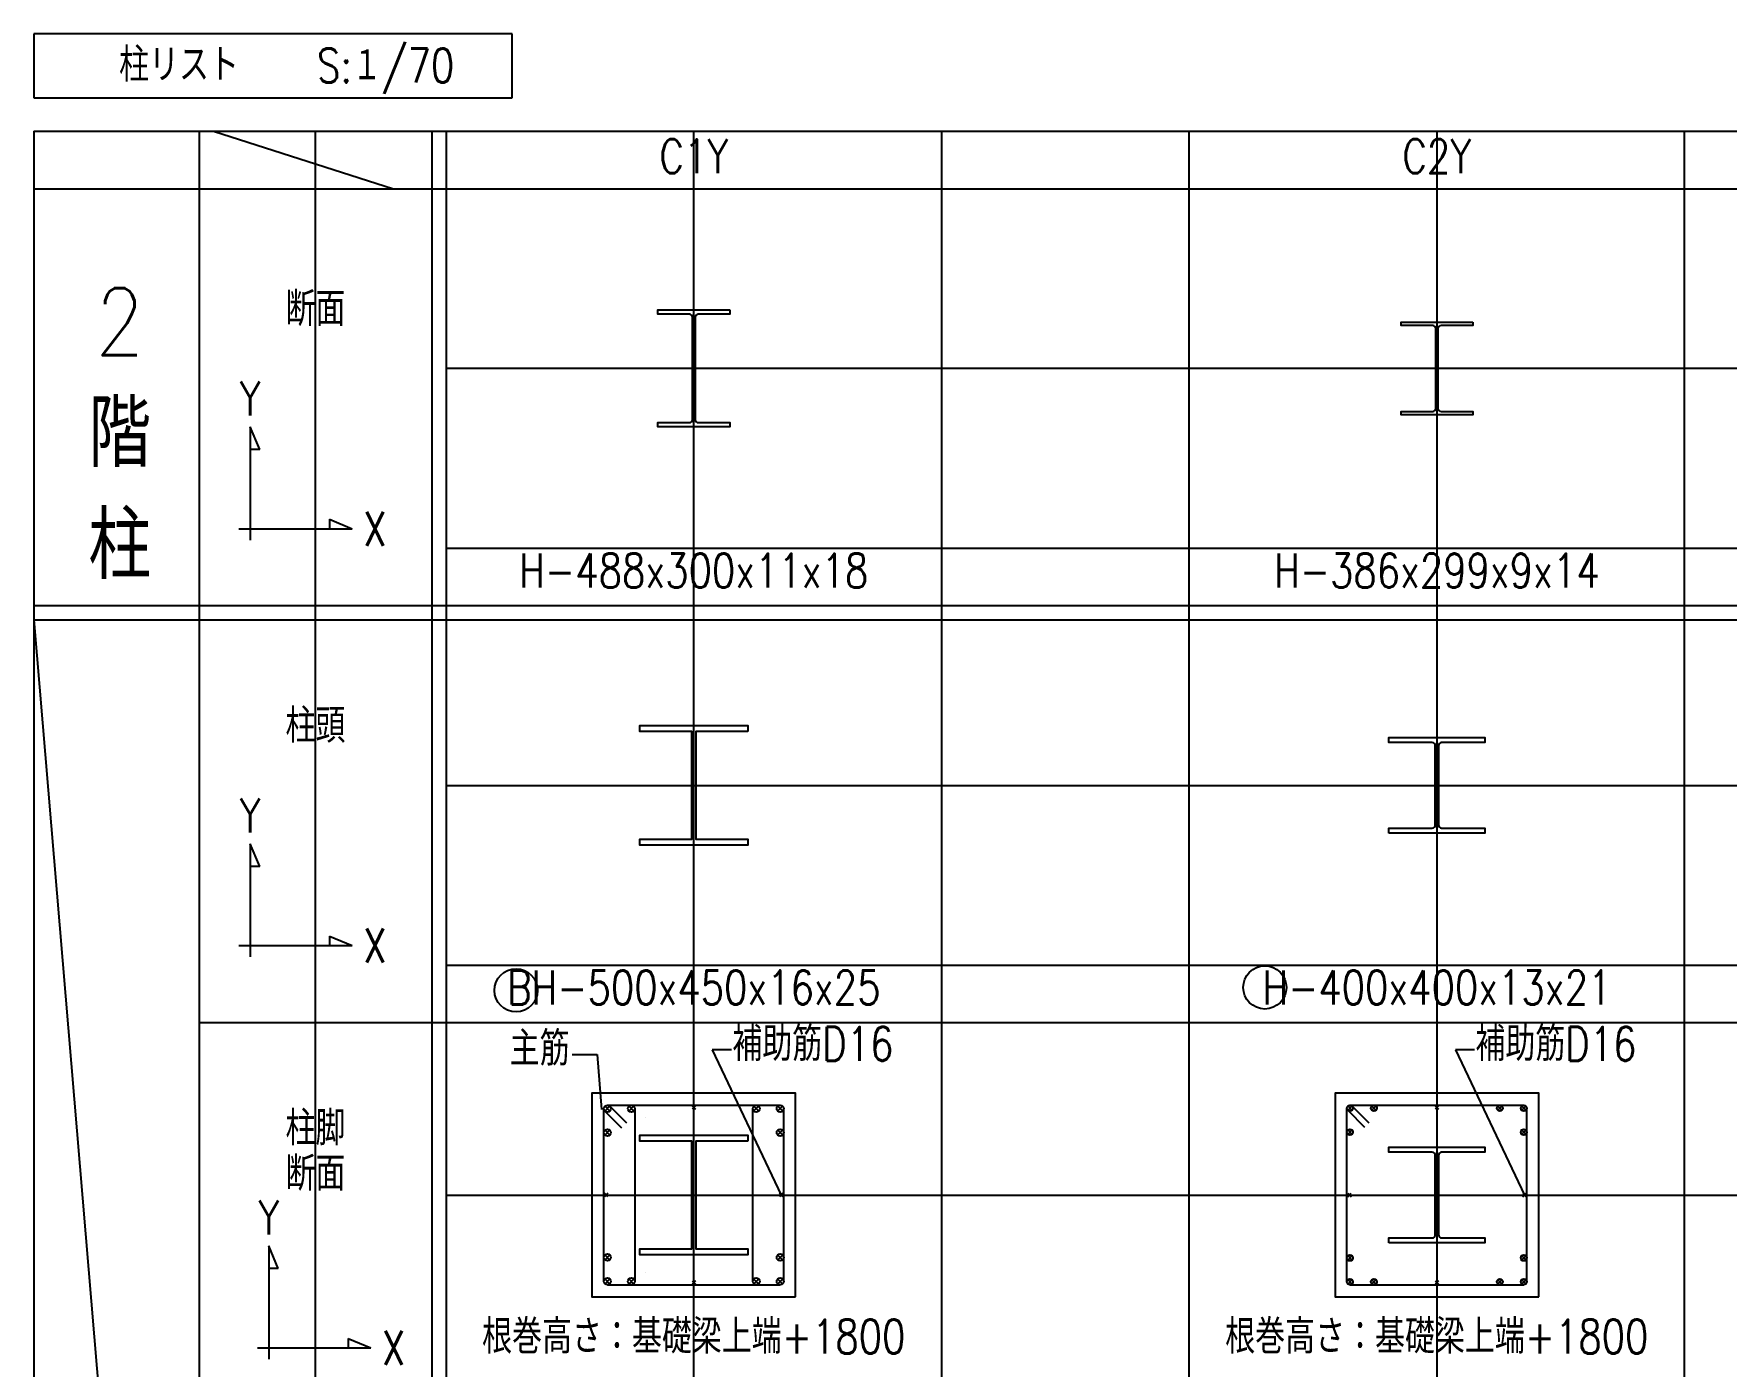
# Model space of a CAD drawing. Extents: x -668440 to 1010955, y -1678500 to 210463.
# Drawn here: x -234401 to -184982, y -397587 to -358672 of the extents above; entities that cross this region are included whole.
import ezdxf
from ezdxf.enums import TextEntityAlignment as Align

# ---------------------------------------------------------------- set-up
doc = ezdxf.new("R2010")
doc.units = 0
doc.header["$MEASUREMENT"] = 0
doc.layers.get('0').update_dxf_attribs({"color": 3, "linetype": 'CONTINUOUS'})
doc.layers.get('Defpoints').update_dxf_attribs({"color": 251, "linetype": 'CONTINUOUS'})
for name, color, linetype in [('RC柱', 7, 'CONTINUOUS'), ('RC鉄筋', 4, 'CONTINUOUS'), ('RC鉄筋文字', 4, 'CONTINUOUS'), ('Sプレート', 1, 'CONTINUOUS'), ('S柱', 4, 'CONTINUOUS'), ('注記', 3, 'CONTINUOUS')]:
    doc.layers.add(name, color=color, linetype=linetype)
doc.styles.add('DRACAD', font='txt', dxfattribs={"width": 0.85, "bigfont": 'extfont2'})

# ---------------------------------------------------------------- blocks, each defined once
blk = doc.blocks.new('柱リスト')
at = {"layer": 'Defpoints'}
for p, q in [((219716.73889, -300460.81076, 4858.4634), (219716.73889, -287314.69899, 4858.4634)), ((221295.00971, -300460.81076, 4858.4634), (221295.00971, -287314.69899, 4858.4634)), ((223361.67635, -300460.81076, 4858.4634), (223361.67635, -287314.69899, 4858.4634)), ((225428.34299, -300460.81076, 4858.4634), (225428.34299, -287314.69899, 4858.4634)), ((232661.67623, -288304.15732, 4858.4634), (220261.67639, -288304.15732, 4858.4634)), ((218541.92641, -289353.61565, 4858.4634), (219231.8014, -297542.40787, 4858.4634)), ((220261.67639, -290043.61565, 4858.4634), (232661.67623, -290043.61565, 4858.4634)), ((220787.16607, -291166.6902), (220892.11814, -291166.6902)), ((220892.11814, -291166.6902), (220910.00971, -291395.63201, 4858.4634)), ((220261.67639, -291753.07398, 4858.4634), (232661.67623, -291753.07398, 4858.4634))]:
    blk.add_line(p, q, dxfattribs=at)
at = {"layer": 'Defpoints', "linetype": 'Continuous'}
blk.add_line((224395.00967, -287314.69899, 4858.4634), (224395.00967, -300460.81076, 4858.4634), dxfattribs=at)
at = {"layer": 'RC柱', "elevation": 4858.4634}
for points in [[(221720.00971, -292178.07398), (221720.00971, -291328.07398), (220870.00971, -291328.07398), (220870.00971, -292178.07398)], [(224820.00967, -292178.07398), (224820.00967, -291328.07398), (223970.00967, -291328.07398), (223970.00967, -292178.07398)]]:
    blk.add_lwpolyline(points, close=True, dxfattribs=at)
at = {"layer": 'RC鉄筋'}
for p, q in [((220920.00971, -292113.57398, 4858.4634), (220920.00971, -291392.57398, 4858.4634)), ((220923.54955, -291381.61382, 4858.4634), (220945.46986, -291403.53413, 4858.4634)), ((220923.54955, -291403.53413, 4858.4634), (220945.46986, -291381.61382, 4858.4634)), ((220934.50971, -291378.07398, 4858.4634), (221655.50971, -291378.07398, 4858.4634)), ((221023.54955, -291381.61382, 4858.4634), (221045.46986, -291403.53413, 4858.4634)), ((221023.54955, -291403.53413, 4858.4634), (221045.46986, -291381.61382, 4858.4634)), ((221049.00971, -291392.57398, 4858.4634), (221049.00971, -292113.57398, 4858.4634)), ((221302.08077, -291381.00291, 4858.4634), (221287.93864, -291395.14505, 4858.4634)), ((221287.93864, -291381.00291, 4858.4634), (221302.08077, -291395.14505, 4858.4634)), ((221541.00971, -292113.57398, 4858.4634), (221541.00971, -291392.57398, 4858.4634)), ((221544.54955, -291381.61382, 4858.4634), (221566.46986, -291403.53413, 4858.4634)), ((221544.54955, -291403.53413, 4858.4634), (221566.46986, -291381.61382, 4858.4634)), ((221644.54955, -291381.61382, 4858.4634), (221666.46986, -291403.53413, 4858.4634)), ((221644.54955, -291403.53413, 4858.4634), (221666.46986, -291381.61382, 4858.4634)), ((221670.00971, -292113.57398, 4858.4634), (221670.00971, -291392.57398, 4858.4634)), ((224020.00967, -292115.57398, 4858.4634), (224020.00967, -291390.57398, 4858.4634)), ((224022.96373, -291381.02804, 4858.4634), (224042.05561, -291400.11992, 4858.4634)), ((224022.96373, -291400.11992, 4858.4634), (224042.05561, -291381.02804, 4858.4634)), ((224032.50967, -291378.07398, 4858.4634), (224757.50967, -291378.07398, 4858.4634)), ((224122.96373, -291381.02804, 4858.4634), (224142.05561, -291400.11992, 4858.4634)), ((224122.96373, -291400.11992, 4858.4634), (224142.05561, -291381.02804, 4858.4634)), ((224402.08074, -291381.00291, 4858.4634), (224387.9386, -291395.14505, 4858.4634)), ((224387.9386, -291381.00291, 4858.4634), (224402.08074, -291395.14505, 4858.4634)), ((224647.96373, -291381.02804, 4858.4634), (224667.05561, -291400.11992, 4858.4634)), ((224647.96373, -291400.11992, 4858.4634), (224667.05561, -291381.02804, 4858.4634)), ((224747.96373, -291381.02804, 4858.4634), (224767.05561, -291400.11992, 4858.4634)), ((224747.96373, -291400.11992, 4858.4634), (224767.05561, -291381.02804, 4858.4634)), ((224770.00967, -292115.57398, 4858.4634), (224770.00967, -291390.57398, 4858.4634)), ((220923.54955, -291481.61382, 4858.4634), (220945.46986, -291503.53413, 4858.4634)), ((220923.54955, -291503.53413, 4858.4634), (220945.46986, -291481.61382, 4858.4634)), ((221644.54955, -291481.61382, 4858.4634), (221666.46986, -291503.53413, 4858.4634)), ((221644.54955, -291503.53413, 4858.4634), (221666.46986, -291481.61382, 4858.4634)), ((224022.96373, -291481.02804, 4858.4634), (224042.05561, -291500.11992, 4858.4634)), ((224022.96373, -291500.11992, 4858.4634), (224042.05561, -291481.02804, 4858.4634)), ((224747.96373, -291481.02804, 4858.4634), (224767.05561, -291500.11992, 4858.4634)), ((224747.96373, -291500.11992, 4858.4634), (224767.05561, -291481.02804, 4858.4634)), ((220937.08077, -291760.14505, 4858.4634), (220922.93864, -291746.00291, 4858.4634)), ((220937.08077, -291746.00291, 4858.4634), (220922.93864, -291760.14505, 4858.4634)), ((221667.08077, -291760.14505, 4858.4634), (221652.93864, -291746.00291, 4858.4634)), ((221667.08077, -291746.00291, 4858.4634), (221652.93864, -291760.14505, 4858.4634)), ((224022.9386, -291746.00291, 4858.4634), (224037.08074, -291760.14505, 4858.4634)), ((224022.9386, -291760.14505, 4858.4634), (224037.08074, -291746.00291, 4858.4634)), ((224752.9386, -291746.00291, 4858.4634), (224767.08074, -291760.14505, 4858.4634)), ((224752.9386, -291760.14505, 4858.4634), (224767.08074, -291746.00291, 4858.4634)), ((220923.54955, -292002.61382, 4858.4634), (220945.46986, -292024.53413, 4858.4634)), ((220923.54955, -292024.53413, 4858.4634), (220945.46986, -292002.61382, 4858.4634)), ((221644.54955, -292002.61382, 4858.4634), (221666.46986, -292024.53413, 4858.4634)), ((221644.54955, -292024.53413, 4858.4634), (221666.46986, -292002.61382, 4858.4634)), ((224022.96373, -292006.02804, 4858.4634), (224042.05561, -292025.11992, 4858.4634)), ((224022.96373, -292025.11992, 4858.4634), (224042.05561, -292006.02804, 4858.4634)), ((224747.96373, -292006.02804, 4858.4634), (224767.05561, -292025.11992, 4858.4634)), ((224747.96373, -292025.11992, 4858.4634), (224767.05561, -292006.02804, 4858.4634)), ((220923.54955, -292102.61382, 4858.4634), (220945.46986, -292124.53413, 4858.4634)), ((220923.54955, -292124.53413, 4858.4634), (220945.46986, -292102.61382, 4858.4634)), ((220934.50971, -292128.07398, 4858.4634), (221655.50971, -292128.07398, 4858.4634)), ((221023.54955, -292102.61382, 4858.4634), (221045.46986, -292124.53413, 4858.4634)), ((221023.54955, -292124.53413, 4858.4634), (221045.46986, -292102.61382, 4858.4634)), ((221302.08077, -292111.00291, 4858.4634), (221287.93864, -292125.14505, 4858.4634)), ((221287.93864, -292111.00291, 4858.4634), (221302.08077, -292125.14505, 4858.4634)), ((221544.54955, -292102.61382, 4858.4634), (221566.46986, -292124.53413, 4858.4634)), ((221544.54955, -292124.53413, 4858.4634), (221566.46986, -292102.61382, 4858.4634)), ((221644.54955, -292102.61382, 4858.4634), (221666.46986, -292124.53413, 4858.4634)), ((221644.54955, -292124.53413, 4858.4634), (221666.46986, -292102.61382, 4858.4634)), ((224022.96373, -292106.02804, 4858.4634), (224042.05561, -292125.11992, 4858.4634)), ((224022.96373, -292125.11992, 4858.4634), (224042.05561, -292106.02804, 4858.4634)), ((224032.50967, -292128.07398, 4858.4634), (224757.50967, -292128.07398, 4858.4634)), ((224122.96373, -292106.02804, 4858.4634), (224142.05561, -292125.11992, 4858.4634)), ((224122.96373, -292125.11992, 4858.4634), (224142.05561, -292106.02804, 4858.4634)), ((224402.08074, -292111.00291, 4858.4634), (224387.9386, -292125.14505, 4858.4634)), ((224387.9386, -292111.00291, 4858.4634), (224402.08074, -292125.14505, 4858.4634)), ((224647.96373, -292106.02804, 4858.4634), (224667.05561, -292125.11992, 4858.4634)), ((224647.96373, -292125.11992, 4858.4634), (224667.05561, -292106.02804, 4858.4634)), ((224747.96373, -292106.02804, 4858.4634), (224767.05561, -292125.11992, 4858.4634)), ((224747.96373, -292125.11992, 4858.4634), (224767.05561, -292106.02804, 4858.4634))]:
    blk.add_line(p, q, dxfattribs=at)
at = {"layer": 'RC鉄筋', "linetype": 'Continuous'}
for p, q in [((220924.25666, -291402.82703, 4858.4634), (220994.11881, -291472.68918, 4858.4634)), ((220944.76275, -291382.32093, 4858.4634), (221014.6249, -291452.18308, 4858.4634)), ((224023.67083, -291399.41281, 4858.4634), (224093.53298, -291469.27496, 4858.4634)), ((224041.3485, -291381.73514, 4858.4634), (224111.21065, -291451.59729, 4858.4634))]:
    blk.add_line(p, q, dxfattribs=at)
at = {"layer": 'RC鉄筋'}
for centre, radius in [((220934.50971, -291392.57398, 4858.4634), 14.5), ((221034.50971, -291392.57398, 4858.4634), 14.5), ((221555.50971, -291392.57398, 4858.4634), 14.5), ((221655.50971, -291392.57398, 4858.4634), 14.5), ((224032.50967, -291390.57398, 4858.4634), 12.5), ((224132.50967, -291390.57398, 4858.4634), 12.5), ((224657.50967, -291390.57398, 4858.4634), 12.5), ((224757.50967, -291390.57398, 4858.4634), 12.5), ((220934.50971, -291492.57398, 4858.4634), 14.5), ((221655.50971, -291492.57398, 4858.4634), 14.5), ((224032.50967, -291490.57398, 4858.4634), 12.5), ((224757.50967, -291490.57398, 4858.4634), 12.5), ((220934.50971, -292013.57398, 4858.4634), 14.5), ((221655.50971, -292013.57398, 4858.4634), 14.5), ((224032.50967, -292015.57398, 4858.4634), 12.5), ((224757.50967, -292015.57398, 4858.4634), 12.5), ((220934.50971, -292113.57398, 4858.4634), 14.5), ((221034.50971, -292113.57398, 4858.4634), 14.5), ((221555.50971, -292113.57398, 4858.4634), 14.5), ((221655.50971, -292113.57398, 4858.4634), 14.5), ((224032.50967, -292115.57398, 4858.4634), 12.5), ((224132.50967, -292115.57398, 4858.4634), 12.5), ((224657.50967, -292115.57398, 4858.4634), 12.5), ((224757.50967, -292115.57398, 4858.4634), 12.5)]:
    blk.add_circle(centre, radius, dxfattribs=at)
at = {"layer": 'RC鉄筋文字'}
for p, q in [((221452.16607, -291146.6902), (221372.29908, -291146.6902)), ((221372.29908, -291146.6902), (221660.00971, -291753.07398, 4858.4634)), ((224552.16603, -291146.6902), (224472.29904, -291146.6902)), ((224472.29904, -291146.6902), (224760.00967, -291753.07398, 4858.4634))]:
    blk.add_line(p, q, dxfattribs=at)
at = {"layer": 'Sプレート'}
for p, q in [((221095.00971, -291428.07398, 4858.4634), (221095.00971, -291428.07398, 4858.4634)), ((221095.00971, -292078.07398, 4858.4634), (221095.00971, -292078.07398, 4858.4634))]:
    blk.add_line(p, q, dxfattribs=at)
at = {"layer": 'S柱', "elevation": 4858.4634}
for points in [[(221445.00971, -288060.15732), (221445.00971, -288078.15732), (221313.50971, -288078.15732, 0.4142135624), (221300.50971, -288091.15732), (221300.50971, -288517.15732, 0.4142135624), (221313.50971, -288530.15732), (221445.00971, -288530.15732), (221445.00971, -288548.15732), (221145.00971, -288548.15732), (221145.00971, -288530.15732), (221276.50971, -288530.15732, 0.4142135624), (221289.50971, -288517.15732), (221289.50971, -288091.15732, 0.4142135624), (221276.50971, -288078.15732), (221145.00971, -288078.15732), (221145.00971, -288060.15732)], [(224544.50967, -288111.15732), (224544.50967, -288125.15732), (224412.50967, -288125.15732, 0.4142135624), (224399.50967, -288138.15732), (224399.50967, -288470.15732, 0.4142135624), (224412.50967, -288483.15732), (224544.50967, -288483.15732), (224544.50967, -288497.15732), (224245.50967, -288497.15732), (224245.50967, -288483.15732), (224377.50967, -288483.15732, 0.4142135624), (224390.50967, -288470.15732), (224390.50967, -288138.15732, 0.4142135624), (224377.50967, -288125.15732), (224245.50967, -288125.15732), (224245.50967, -288111.15732)], [(224195.00967, -290243.61565), (224195.00967, -290222.61565), (224375.50967, -290222.61565, 0.4142135624), (224388.50967, -290209.61565), (224388.50967, -289877.61565, 0.4142135624), (224375.50967, -289864.61565), (224195.00967, -289864.61565), (224195.00967, -289843.61565), (224595.00967, -289843.61565), (224595.00967, -289864.61565), (224414.50967, -289864.61565, 0.4142135624), (224401.50967, -289877.61565), (224401.50967, -290209.61565, 0.4142135624), (224414.50967, -290222.61565), (224595.00967, -290222.61565), (224595.00967, -290243.61565)], [(224195.00967, -291953.07398), (224195.00967, -291932.07398), (224375.50967, -291932.07398, 0.4142135624), (224388.50967, -291919.07398), (224388.50967, -291587.07398, 0.4142135624), (224375.50967, -291574.07398), (224195.00967, -291574.07398), (224195.00967, -291553.07398), (224595.00967, -291553.07398), (224595.00967, -291574.07398), (224414.50967, -291574.07398, 0.4142135624), (224401.50967, -291587.07398), (224401.50967, -291919.07398, 0.4142135624), (224414.50967, -291932.07398), (224595.00967, -291932.07398), (224595.00967, -291953.07398)]]:
    blk.add_lwpolyline(points, format="xyb", close=True, dxfattribs=at)
for points in [[(221520.00971, -289818.61565), (221303.00971, -289818.61565), (221303.00971, -290268.61565), (221520.00971, -290268.61565), (221520.00971, -290293.61565), (221070.00971, -290293.61565), (221070.00971, -290268.61565), (221287.00971, -290268.61565), (221287.00971, -289818.61565), (221070.00971, -289818.61565), (221070.00971, -289793.61565), (221520.00971, -289793.61565)], [(221520.00971, -291528.07398), (221303.00971, -291528.07398), (221303.00971, -291978.07398), (221520.00971, -291978.07398), (221520.00971, -292003.07398), (221070.00971, -292003.07398), (221070.00971, -291978.07398), (221287.00971, -291978.07398), (221287.00971, -291528.07398), (221070.00971, -291528.07398), (221070.00971, -291503.07398), (221520.00971, -291503.07398)]]:
    blk.add_lwpolyline(points, close=True, dxfattribs=at)
at = {"layer": '注記', "linetype": 'Continuous'}
for p, q in [((218541.92641, -286907.92122, 4858.4634), (218541.92641, -287174.69899, 4858.4634)), ((220537.14861, -286907.92122, 4858.4634), (218541.92641, -286907.92122, 4858.4634)), ((220537.14861, -287174.69899, 4858.4634), (220537.14861, -286907.92122, 4858.4634)), ((218541.92641, -287174.69899, 4858.4634), (220537.14861, -287174.69899, 4858.4634)), ((218541.92641, -287314.69899, 4858.4634), (232661.67623, -287314.69899, 4858.4634)), ((218541.92641, -287314.69899, 4858.4634), (218541.92641, -300460.81076, 4858.4634)), ((219231.8014, -287314.69899, 4858.4634), (219231.8014, -300460.81076, 4858.4634)), ((220201.67639, -287314.69899, 4858.4634), (220201.67639, -300460.81076, 4858.4634)), ((220261.67639, -287314.69899, 4858.4634), (220261.67639, -300460.81076, 4858.4634)), ((222328.34303, -287314.69899, 4858.4634), (222328.34303, -300460.81076, 4858.4634)), ((222328.34303, -287314.69899, 4858.4634), (222328.34303, -300460.81076, 4858.4634)), ((218541.92641, -287554.15732, 4858.4634), (232661.67623, -287554.15732, 4858.4634)), ((219444.89131, -288547.80316, 4858.4634), (219444.89131, -289020.02539, 4858.4634)), ((219484.01148, -288642.24761, 4858.4634), (219444.89131, -288547.80316, 4858.4634)), ((219484.01148, -288642.24761, 4858.4634), (219444.89131, -288642.24761, 4858.4634)), ((219775.44686, -288933.68299, 4858.4634), (219869.89131, -288972.80316, 4858.4634)), ((219775.44686, -288933.68299, 4858.4634), (219775.44686, -288972.80316, 4858.4634)), ((219397.66909, -288972.80316, 4858.4634), (219869.89131, -288972.80316, 4858.4634)), ((220261.67639, -289054.15732, 4858.4634), (232661.67623, -289054.15732, 4858.4634)), ((218541.92641, -289293.61565, 4858.4634), (232661.67623, -289293.61565, 4858.4634)), ((218541.92641, -289353.61565, 4858.4634), (232661.67623, -289353.61565, 4858.4634)), ((219444.89131, -290287.26149, 4858.4634), (219444.89131, -290759.48372, 4858.4634)), ((219484.01148, -290381.70594, 4858.4634), (219444.89131, -290287.26149, 4858.4634)), ((219484.01148, -290381.70594, 4858.4634), (219444.89131, -290381.70594, 4858.4634)), ((219397.66909, -290712.26149, 4858.4634), (219869.89131, -290712.26149, 4858.4634)), ((219775.44686, -290673.14132, 4858.4634), (219869.89131, -290712.26149, 4858.4634)), ((219775.44686, -290673.14132, 4858.4634), (219775.44686, -290712.26149, 4858.4634)), ((220261.67639, -290793.61565, 4858.4634), (232661.67623, -290793.61565, 4858.4634)), ((219231.8014, -291033.07398, 4858.4634), (232661.67623, -291033.07398, 4858.4634)), ((219522.37498, -291965.28509), (219522.37498, -292437.50731)), ((219561.49515, -292059.72953), (219522.37498, -291965.28509)), ((219561.49515, -292059.72953), (219522.37498, -292059.72953)), ((219475.15276, -292390.28509), (219947.37498, -292390.28509)), ((219852.93053, -292351.16492), (219947.37498, -292390.28509)), ((219852.93053, -292351.16492), (219852.93053, -292390.28509))]:
    blk.add_line(p, q, dxfattribs=at)
at = {"layer": '注記'}
blk.add_line((219291.8014, -287314.69899, 4858.4634), (220041.67639, -287554.15732, 4858.4634), dxfattribs=at)
for centre in [(220553.43395, -290899.11944), (223677.30916, -290886.92445)]:
    blk.add_circle(centre, 90, dxfattribs=at)
at = {"layer": 'Defpoints', "linetype": 'Continuous', "style": 'DRACAD', "width": 0.8}
blk.add_text('主筋', height=142, dxfattribs=at).set_placement((220651.90638, -291212.93376), align=Align.CENTER)
at = {"layer": 'RC鉄筋文字', "linetype": 'Continuous', "style": 'DRACAD', "width": 0.8}
for p in [(221791.68858, -291193.54668), (224891.68854, -291193.54668)]:
    blk.add_text('補助筋D16', height=142, dxfattribs=at).set_placement(p, align=Align.CENTER)
at = {"layer": '注記', "linetype": 'Continuous', "style": 'DRACAD', "width": 0.8}
for s, p in [('柱リスト', (219147.51611, -287108.19899, 4858.4634)), ('S:１/70', (220009.59583, -287110.99004, 4858.4634)), ('C1Y', (221295.00971, -287489.69899, 4858.4634)), ('C2Y', (224395.00967, -287489.69899, 4858.4634)), ('断面', (219716.73889, -288126.47225, 4858.4634)), ('Y', (219444.89131, -288500.58094, 4858.4634)), ('H-488x300x11x18', (221295.00971, -289218.65732, 4858.4634)), ('H-386x299x9x14', (224395.00967, -289218.65732, 4858.4634)), ('柱頭', (219716.73889, -289865.93057, 4858.4634)), ('Y', (219444.89131, -290240.03927, 4858.4634)), ('BH-500x450x16x25', (221295.00971, -290958.11565, 4858.4634)), ('H-400x400x13x21', (224395.00967, -290958.11565, 4858.4634)), ('柱脚', (219716.73889, -291545.3889, 4858.4634)), ('断面', (219716.73889, -291734.37347, 4858.4634)), ('Y', (219522.37498, -291918.06287)), ('根巻高さ：基礎梁上端+1800', (221295.00971, -292414.53849)), ('根巻高さ：基礎梁上端+1800', (224395.00967, -292414.53849))]:
    blk.add_text(s, height=142, dxfattribs=at).set_placement(p, align=Align.CENTER)
for p in [(219917.11353, -288972.80316, 4858.4634), (219917.11353, -290712.26149, 4858.4634), (219994.5972, -292390.28509)]:
    blk.add_text('X', height=142, dxfattribs=at).set_placement(p, align=Align.MIDDLE_LEFT)
at = {"layer": '注記', "insert": (218900, -288575.69745), "char_height": 280, "width": 950, "attachment_point": 5, "style": 'DRACAD'}
blk.add_mtext('\\pxqc;2\\P階\\P柱', dxfattribs=at)

msp = doc.modelspace()

# ---------------------------------------------------------------- block references
at = {"xscale": 7.000000000000349, "yscale": 7.000000000000349, "zscale": 7.000000000000349}
msp.add_blockref('柱リスト', (-1764194.71579, 1649683.65914, -34009.2438), dxfattribs=at)

doc.saveas('drawing.dxf')
